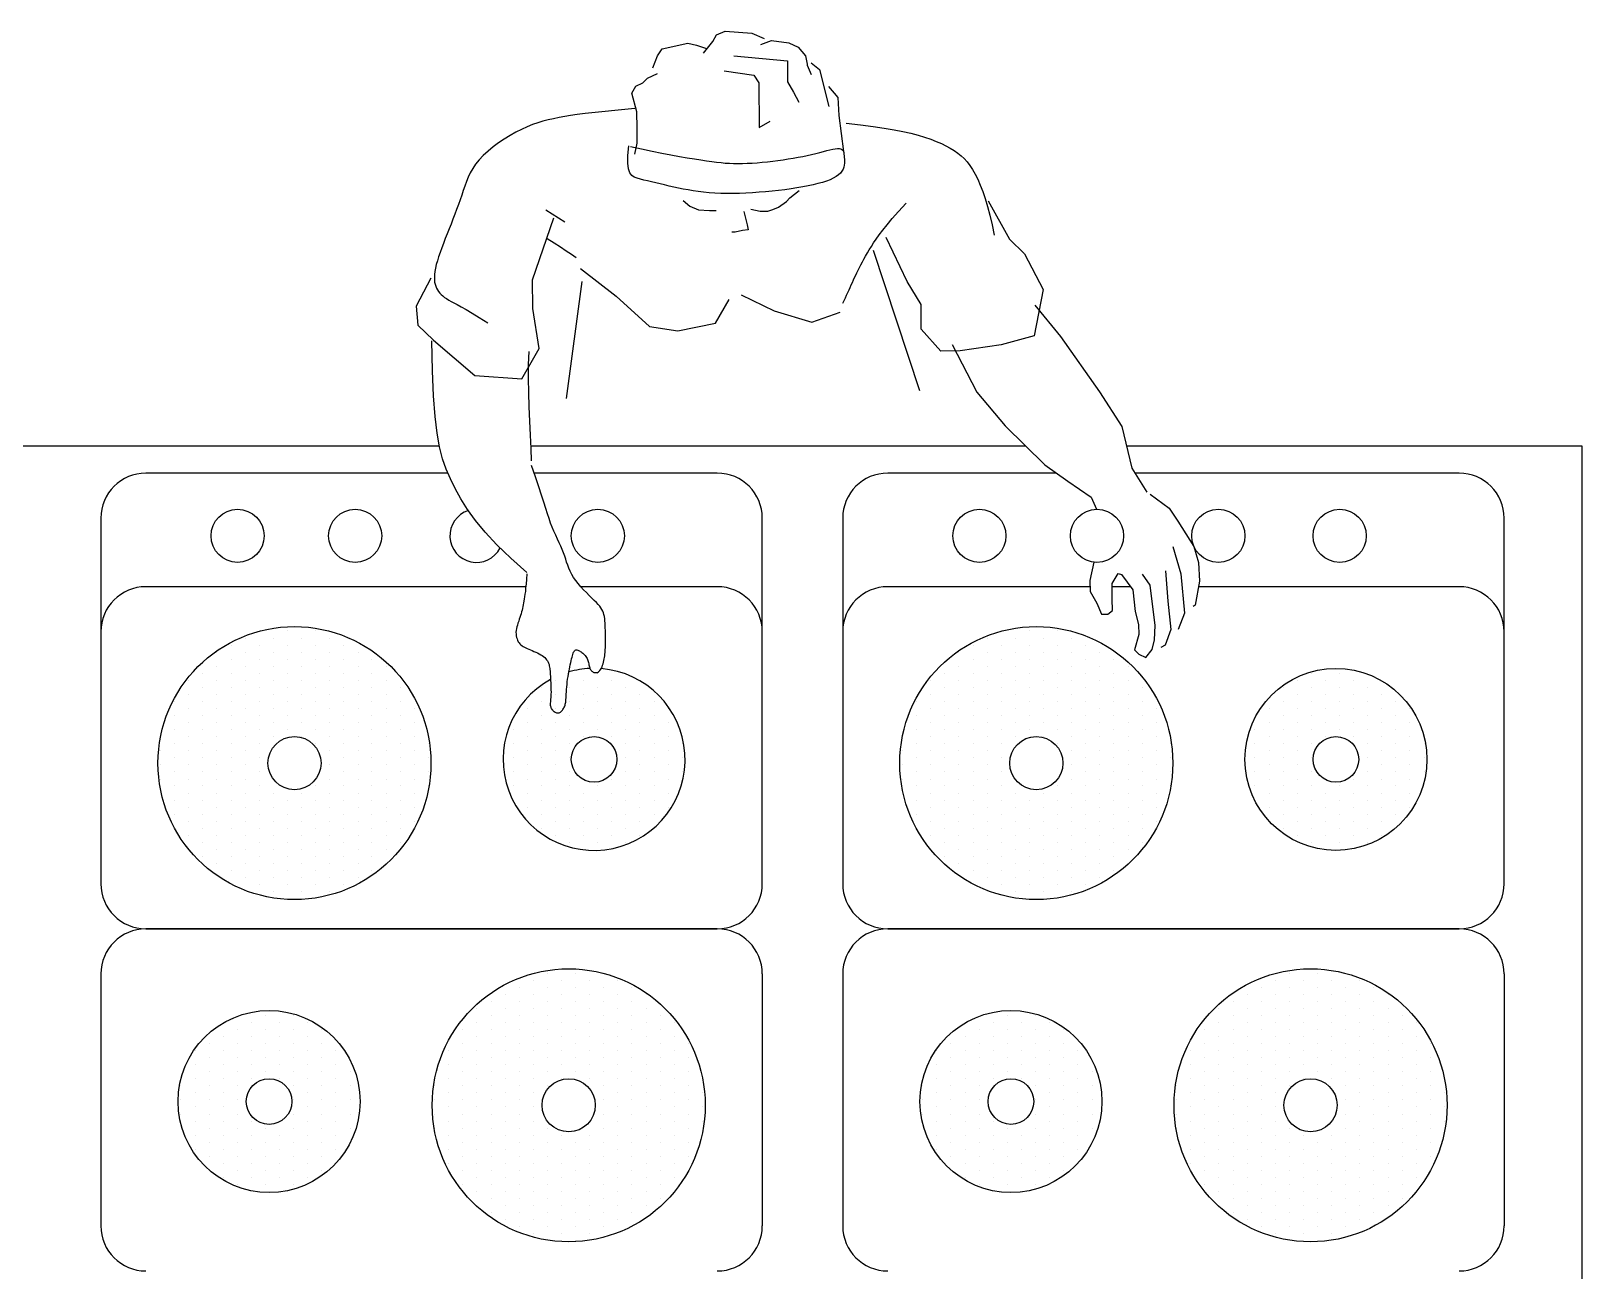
# Model space of a CAD drawing. Header units: millimetres. Extents: x 114 to 1075, y 58 to 426.
# Drawn here: x 549.802 to 551.244, y 174.428 to 175.581 of the extents above; entities that cross this region are included whole.
import ezdxf

# ---------------------------------------------------------------- set-up
doc = ezdxf.new("R2010")
doc.units = ezdxf.units.MM
doc.layers.add('arredii', color=80, linetype='Continuous')

# ---------------------------------------------------------------- blocks, each defined once
blk = doc.blocks.new('*X67')
at = {"color": 0}
for p, q in [((105.8109, 122.8594), (105.8109, 122.8594)), ((105.8203, 122.8594), (105.8203, 122.8594)), ((105.8297, 122.8594), (105.8297, 122.8594)), ((105.8391, 122.8594), (105.8391, 122.8594)), ((105.7781, 122.85), (105.7781, 122.85)), ((105.7875, 122.85), (105.7875, 122.85)), ((105.7969, 122.85), (105.7969, 122.85)), ((105.8063, 122.85), (105.8063, 122.85)), ((105.8156, 122.85), (105.8156, 122.85)), ((105.825, 122.85), (105.825, 122.85)), ((105.8344, 122.85), (105.8344, 122.85)), ((105.8438, 122.85), (105.8438, 122.85)), ((105.8531, 122.85), (105.8531, 122.85)), ((105.8625, 122.85), (105.8625, 122.85)), ((105.7641, 122.8406), (105.7641, 122.8406)), ((105.7734, 122.8406), (105.7734, 122.8406)), ((105.7828, 122.8406), (105.7828, 122.8406)), ((105.7922, 122.8406), (105.7922, 122.8406)), ((105.8016, 122.8406), (105.8016, 122.8406)), ((105.8109, 122.8406), (105.8109, 122.8406)), ((105.8203, 122.8406), (105.8203, 122.8406)), ((105.8297, 122.8406), (105.8297, 122.8406)), ((105.8391, 122.8406), (105.8391, 122.8406)), ((105.8484, 122.8406), (105.8484, 122.8406)), ((105.8578, 122.8406), (105.8578, 122.8406)), ((105.8672, 122.8406), (105.8672, 122.8406)), ((105.8766, 122.8406), (105.8766, 122.8406)), ((105.7594, 122.8312), (105.7594, 122.8312)), ((105.7687, 122.8312), (105.7687, 122.8312)), ((105.7781, 122.8312), (105.7781, 122.8312)), ((105.7875, 122.8312), (105.7875, 122.8312)), ((105.7969, 122.8312), (105.7969, 122.8312)), ((105.8063, 122.8312), (105.8063, 122.8312)), ((105.8156, 122.8312), (105.8156, 122.8312)), ((105.825, 122.8312), (105.825, 122.8312)), ((105.8344, 122.8312), (105.8344, 122.8312)), ((105.8438, 122.8312), (105.8438, 122.8312)), ((105.8531, 122.8312), (105.8531, 122.8312)), ((105.8625, 122.8312), (105.8625, 122.8312)), ((105.8719, 122.8312), (105.8719, 122.8312)), ((105.8812, 122.8312), (105.8812, 122.8312)), ((105.7547, 122.8219), (105.7547, 122.8219)), ((105.7641, 122.8219), (105.7641, 122.8219)), ((105.7734, 122.8219), (105.7734, 122.8219)), ((105.7828, 122.8219), (105.7828, 122.8219)), ((105.7922, 122.8219), (105.7922, 122.8219)), ((105.8016, 122.8219), (105.8016, 122.8219)), ((105.8109, 122.8219), (105.8109, 122.8219)), ((105.8203, 122.8219), (105.8203, 122.8219)), ((105.8297, 122.8219), (105.8297, 122.8219)), ((105.8391, 122.8219), (105.8391, 122.8219)), ((105.8484, 122.8219), (105.8484, 122.8219)), ((105.8578, 122.8219), (105.8578, 122.8219)), ((105.8672, 122.8219), (105.8672, 122.8219)), ((105.8766, 122.8219), (105.8766, 122.8219)), ((105.8859, 122.8219), (105.8859, 122.8219)), ((105.8953, 122.8219), (105.8953, 122.8219)), ((105.75, 122.8125), (105.75, 122.8125)), ((105.7594, 122.8125), (105.7594, 122.8125)), ((105.7687, 122.8125), (105.7687, 122.8125)), ((105.7781, 122.8125), (105.7781, 122.8125)), ((105.7875, 122.8125), (105.7875, 122.8125)), ((105.7969, 122.8125), (105.7969, 122.8125)), ((105.8063, 122.8125), (105.8063, 122.8125)), ((105.8156, 122.8125), (105.8156, 122.8125)), ((105.825, 122.8125), (105.825, 122.8125)), ((105.8344, 122.8125), (105.8344, 122.8125)), ((105.8438, 122.8125), (105.8438, 122.8125)), ((105.8531, 122.8125), (105.8531, 122.8125)), ((105.8625, 122.8125), (105.8625, 122.8125)), ((105.8719, 122.8125), (105.8719, 122.8125)), ((105.8812, 122.8125), (105.8812, 122.8125)), ((105.8906, 122.8125), (105.8906, 122.8125)), ((105.9, 122.8125), (105.9, 122.8125)), ((105.7453, 122.8031), (105.7453, 122.8031)), ((105.7547, 122.8031), (105.7547, 122.8031)), ((105.7641, 122.8031), (105.7641, 122.8031)), ((105.7734, 122.8031), (105.7734, 122.8031)), ((105.7828, 122.8031), (105.7828, 122.8031)), ((105.7922, 122.8031), (105.7922, 122.8031)), ((105.8016, 122.8031), (105.8016, 122.8031)), ((105.8109, 122.8031), (105.8109, 122.8031)), ((105.8203, 122.8031), (105.8203, 122.8031)), ((105.8297, 122.8031), (105.8297, 122.8031)), ((105.8391, 122.8031), (105.8391, 122.8031)), ((105.8484, 122.8031), (105.8484, 122.8031)), ((105.8578, 122.8031), (105.8578, 122.8031)), ((105.8672, 122.8031), (105.8672, 122.8031)), ((105.8766, 122.8031), (105.8766, 122.8031)), ((105.8859, 122.8031), (105.8859, 122.8031)), ((105.8953, 122.8031), (105.8953, 122.8031)), ((105.9047, 122.8031), (105.9047, 122.8031)), ((105.7406, 122.7938), (105.7406, 122.7938)), ((105.75, 122.7938), (105.75, 122.7938)), ((105.7594, 122.7938), (105.7594, 122.7938)), ((105.7687, 122.7938), (105.7687, 122.7938)), ((105.7781, 122.7938), (105.7781, 122.7938)), ((105.7875, 122.7938), (105.7875, 122.7938)), ((105.7969, 122.7938), (105.7969, 122.7938)), ((105.8063, 122.7938), (105.8063, 122.7938)), ((105.8156, 122.7938), (105.8156, 122.7938)), ((105.825, 122.7938), (105.825, 122.7938)), ((105.8344, 122.7938), (105.8344, 122.7938)), ((105.8438, 122.7938), (105.8438, 122.7938)), ((105.8531, 122.7938), (105.8531, 122.7938)), ((105.8625, 122.7938), (105.8625, 122.7938)), ((105.8719, 122.7938), (105.8719, 122.7938)), ((105.8812, 122.7938), (105.8812, 122.7938)), ((105.8906, 122.7938), (105.8906, 122.7938)), ((105.9, 122.7938), (105.9, 122.7938)), ((105.7313, 122.775), (105.7313, 122.775)), ((105.7359, 122.7844), (105.7359, 122.7844)), ((105.7406, 122.775), (105.7406, 122.775)), ((105.7453, 122.7844), (105.7453, 122.7844)), ((105.75, 122.775), (105.75, 122.775)), ((105.7547, 122.7844), (105.7547, 122.7844)), ((105.7594, 122.775), (105.7594, 122.775)), ((105.7641, 122.7844), (105.7641, 122.7844)), ((105.7687, 122.775), (105.7687, 122.775)), ((105.7734, 122.7844), (105.7734, 122.7844)), ((105.7781, 122.775), (105.7781, 122.775)), ((105.7828, 122.7844), (105.7828, 122.7844)), ((105.7875, 122.775), (105.7875, 122.775)), ((105.7922, 122.7844), (105.7922, 122.7844)), ((105.7969, 122.775), (105.7969, 122.775)), ((105.8016, 122.7844), (105.8016, 122.7844)), ((105.8391, 122.7844), (105.8391, 122.7844)), ((105.8438, 122.775), (105.8438, 122.775)), ((105.8484, 122.7844), (105.8484, 122.7844)), ((105.8531, 122.775), (105.8531, 122.775)), ((105.8578, 122.7844), (105.8578, 122.7844)), ((105.8625, 122.775), (105.8625, 122.775)), ((105.8672, 122.7844), (105.8672, 122.7844)), ((105.8719, 122.775), (105.8719, 122.775)), ((105.8766, 122.7844), (105.8766, 122.7844)), ((105.8812, 122.775), (105.8812, 122.775)), ((105.8859, 122.7844), (105.8859, 122.7844)), ((105.8906, 122.775), (105.8906, 122.775)), ((105.8953, 122.7844), (105.8953, 122.7844)), ((105.9, 122.775), (105.9, 122.775)), ((105.9047, 122.7844), (105.9047, 122.7844)), ((105.9094, 122.775), (105.9094, 122.775)), ((105.7359, 122.7656), (105.7359, 122.7656)), ((105.7453, 122.7656), (105.7453, 122.7656)), ((105.7547, 122.7656), (105.7547, 122.7656)), ((105.7641, 122.7656), (105.7641, 122.7656)), ((105.7734, 122.7656), (105.7734, 122.7656)), ((105.7828, 122.7656), (105.7828, 122.7656)), ((105.7922, 122.7656), (105.7922, 122.7656)), ((105.8016, 122.7656), (105.8016, 122.7656)), ((105.8391, 122.7656), (105.8391, 122.7656)), ((105.8484, 122.7656), (105.8484, 122.7656)), ((105.8578, 122.7656), (105.8578, 122.7656)), ((105.8672, 122.7656), (105.8672, 122.7656)), ((105.8766, 122.7656), (105.8766, 122.7656)), ((105.8859, 122.7656), (105.8859, 122.7656)), ((105.8953, 122.7656), (105.8953, 122.7656)), ((105.9047, 122.7656), (105.9047, 122.7656)), ((105.7406, 122.7562), (105.7406, 122.7562)), ((105.75, 122.7562), (105.75, 122.7562)), ((105.7594, 122.7562), (105.7594, 122.7562)), ((105.7687, 122.7562), (105.7687, 122.7562)), ((105.7781, 122.7562), (105.7781, 122.7562)), ((105.7875, 122.7562), (105.7875, 122.7562)), ((105.7969, 122.7562), (105.7969, 122.7562)), ((105.8063, 122.7562), (105.8063, 122.7562)), ((105.8344, 122.7562), (105.8344, 122.7562)), ((105.8438, 122.7562), (105.8438, 122.7562)), ((105.8531, 122.7562), (105.8531, 122.7562)), ((105.8625, 122.7562), (105.8625, 122.7562)), ((105.8719, 122.7562), (105.8719, 122.7562)), ((105.8812, 122.7562), (105.8812, 122.7562)), ((105.8906, 122.7562), (105.8906, 122.7562)), ((105.9, 122.7562), (105.9, 122.7562)), ((105.9094, 122.7562), (105.9094, 122.7562)), ((105.7359, 122.7469), (105.7359, 122.7469)), ((105.7453, 122.7469), (105.7453, 122.7469)), ((105.7547, 122.7469), (105.7547, 122.7469)), ((105.7641, 122.7469), (105.7641, 122.7469)), ((105.7734, 122.7469), (105.7734, 122.7469)), ((105.7828, 122.7469), (105.7828, 122.7469)), ((105.7922, 122.7469), (105.7922, 122.7469)), ((105.8016, 122.7469), (105.8016, 122.7469)), ((105.8109, 122.7469), (105.8109, 122.7469)), ((105.8203, 122.7469), (105.8203, 122.7469)), ((105.8297, 122.7469), (105.8297, 122.7469)), ((105.8391, 122.7469), (105.8391, 122.7469)), ((105.8484, 122.7469), (105.8484, 122.7469)), ((105.8578, 122.7469), (105.8578, 122.7469)), ((105.8672, 122.7469), (105.8672, 122.7469)), ((105.8766, 122.7469), (105.8766, 122.7469)), ((105.8859, 122.7469), (105.8859, 122.7469)), ((105.8953, 122.7469), (105.8953, 122.7469)), ((105.9047, 122.7469), (105.9047, 122.7469)), ((105.7406, 122.7375), (105.7406, 122.7375)), ((105.75, 122.7375), (105.75, 122.7375)), ((105.7594, 122.7375), (105.7594, 122.7375)), ((105.7687, 122.7375), (105.7687, 122.7375)), ((105.7781, 122.7375), (105.7781, 122.7375)), ((105.7875, 122.7375), (105.7875, 122.7375)), ((105.7969, 122.7375), (105.7969, 122.7375)), ((105.8063, 122.7375), (105.8063, 122.7375)), ((105.8156, 122.7375), (105.8156, 122.7375)), ((105.825, 122.7375), (105.825, 122.7375)), ((105.8344, 122.7375), (105.8344, 122.7375)), ((105.8438, 122.7375), (105.8438, 122.7375)), ((105.8531, 122.7375), (105.8531, 122.7375)), ((105.8625, 122.7375), (105.8625, 122.7375)), ((105.8719, 122.7375), (105.8719, 122.7375)), ((105.8812, 122.7375), (105.8812, 122.7375)), ((105.8906, 122.7375), (105.8906, 122.7375)), ((105.9, 122.7375), (105.9, 122.7375)), ((105.7453, 122.7281), (105.7453, 122.7281)), ((105.7547, 122.7281), (105.7547, 122.7281)), ((105.7641, 122.7281), (105.7641, 122.7281)), ((105.7734, 122.7281), (105.7734, 122.7281)), ((105.7828, 122.7281), (105.7828, 122.7281)), ((105.7922, 122.7281), (105.7922, 122.7281)), ((105.8016, 122.7281), (105.8016, 122.7281)), ((105.8109, 122.7281), (105.8109, 122.7281)), ((105.8203, 122.7281), (105.8203, 122.7281)), ((105.8297, 122.7281), (105.8297, 122.7281)), ((105.8391, 122.7281), (105.8391, 122.7281)), ((105.8484, 122.7281), (105.8484, 122.7281)), ((105.8578, 122.7281), (105.8578, 122.7281)), ((105.8672, 122.7281), (105.8672, 122.7281)), ((105.8766, 122.7281), (105.8766, 122.7281)), ((105.8859, 122.7281), (105.8859, 122.7281)), ((105.8953, 122.7281), (105.8953, 122.7281)), ((105.75, 122.7188), (105.75, 122.7188)), ((105.7594, 122.7188), (105.7594, 122.7188)), ((105.7687, 122.7188), (105.7687, 122.7188)), ((105.7781, 122.7188), (105.7781, 122.7188)), ((105.7875, 122.7188), (105.7875, 122.7188)), ((105.7969, 122.7188), (105.7969, 122.7188)), ((105.8063, 122.7188), (105.8063, 122.7188)), ((105.8156, 122.7188), (105.8156, 122.7188)), ((105.825, 122.7188), (105.825, 122.7188)), ((105.8344, 122.7188), (105.8344, 122.7188)), ((105.8438, 122.7188), (105.8438, 122.7188)), ((105.8531, 122.7188), (105.8531, 122.7188)), ((105.8625, 122.7188), (105.8625, 122.7188)), ((105.8719, 122.7188), (105.8719, 122.7188)), ((105.8812, 122.7188), (105.8812, 122.7188)), ((105.8906, 122.7188), (105.8906, 122.7188)), ((105.7547, 122.7094), (105.7547, 122.7094)), ((105.7641, 122.7094), (105.7641, 122.7094)), ((105.7734, 122.7094), (105.7734, 122.7094)), ((105.7828, 122.7094), (105.7828, 122.7094)), ((105.7922, 122.7094), (105.7922, 122.7094)), ((105.8016, 122.7094), (105.8016, 122.7094)), ((105.8109, 122.7094), (105.8109, 122.7094)), ((105.8203, 122.7094), (105.8203, 122.7094)), ((105.8297, 122.7094), (105.8297, 122.7094)), ((105.8391, 122.7094), (105.8391, 122.7094)), ((105.8484, 122.7094), (105.8484, 122.7094)), ((105.8578, 122.7094), (105.8578, 122.7094)), ((105.8672, 122.7094), (105.8672, 122.7094)), ((105.8766, 122.7094), (105.8766, 122.7094)), ((105.8859, 122.7094), (105.8859, 122.7094)), ((105.7687, 122.7), (105.7687, 122.7)), ((105.7781, 122.7), (105.7781, 122.7)), ((105.7875, 122.7), (105.7875, 122.7)), ((105.7969, 122.7), (105.7969, 122.7)), ((105.8063, 122.7), (105.8063, 122.7)), ((105.8156, 122.7), (105.8156, 122.7)), ((105.825, 122.7), (105.825, 122.7)), ((105.8344, 122.7), (105.8344, 122.7)), ((105.8438, 122.7), (105.8438, 122.7)), ((105.8531, 122.7), (105.8531, 122.7)), ((105.8625, 122.7), (105.8625, 122.7)), ((105.8719, 122.7), (105.8719, 122.7)), ((105.7828, 122.6906), (105.7828, 122.6906)), ((105.7922, 122.6906), (105.7922, 122.6906)), ((105.8016, 122.6906), (105.8016, 122.6906)), ((105.8109, 122.6906), (105.8109, 122.6906)), ((105.8203, 122.6906), (105.8203, 122.6906)), ((105.8297, 122.6906), (105.8297, 122.6906)), ((105.8391, 122.6906), (105.8391, 122.6906)), ((105.8484, 122.6906), (105.8484, 122.6906)), ((105.8578, 122.6906), (105.8578, 122.6906)), ((105.8063, 122.6813), (105.8063, 122.6813)), ((105.8156, 122.6813), (105.8156, 122.6813)), ((105.825, 122.6813), (105.825, 122.6813)), ((105.8344, 122.6813), (105.8344, 122.6813))]:
    blk.add_line(p, q, dxfattribs=at)
blk = doc.blocks.new('*X68')
at = {"color": 0}
for p, q in [((105.7969, 122.625), (105.7969, 122.625)), ((105.8063, 122.625), (105.8063, 122.625)), ((105.8156, 122.625), (105.8156, 122.625)), ((105.825, 122.625), (105.825, 122.625)), ((105.8344, 122.625), (105.8344, 122.625)), ((105.8438, 122.625), (105.8438, 122.625)), ((105.7922, 122.6156), (105.7922, 122.6156)), ((105.8016, 122.6156), (105.8016, 122.6156)), ((105.8109, 122.6156), (105.8109, 122.6156)), ((105.8203, 122.6156), (105.8203, 122.6156)), ((105.8297, 122.6156), (105.8297, 122.6156)), ((105.8391, 122.6156), (105.8391, 122.6156)), ((105.8484, 122.6156), (105.8484, 122.6156)), ((105.8578, 122.6156), (105.8578, 122.6156)), ((105.7781, 122.6063), (105.7781, 122.6063)), ((105.7875, 122.6063), (105.7875, 122.6063)), ((105.7969, 122.6063), (105.7969, 122.6063)), ((105.8063, 122.6063), (105.8063, 122.6063)), ((105.8156, 122.6063), (105.8156, 122.6063)), ((105.825, 122.6063), (105.825, 122.6063)), ((105.8344, 122.6063), (105.8344, 122.6063)), ((105.8438, 122.6063), (105.8438, 122.6063)), ((105.8531, 122.6063), (105.8531, 122.6063)), ((105.8625, 122.6063), (105.8625, 122.6063)), ((105.8719, 122.6063), (105.8719, 122.6063)), ((105.7734, 122.5969), (105.7734, 122.5969)), ((105.7828, 122.5969), (105.7828, 122.5969)), ((105.7922, 122.5969), (105.7922, 122.5969)), ((105.8016, 122.5969), (105.8016, 122.5969)), ((105.8109, 122.5969), (105.8109, 122.5969)), ((105.8203, 122.5969), (105.8203, 122.5969)), ((105.8297, 122.5969), (105.8297, 122.5969)), ((105.8391, 122.5969), (105.8391, 122.5969)), ((105.8484, 122.5969), (105.8484, 122.5969)), ((105.8578, 122.5969), (105.8578, 122.5969)), ((105.8672, 122.5969), (105.8672, 122.5969)), ((105.8766, 122.5969), (105.8766, 122.5969)), ((105.7641, 122.5781), (105.7641, 122.5781)), ((105.7687, 122.5875), (105.7687, 122.5875)), ((105.7734, 122.5781), (105.7734, 122.5781)), ((105.7781, 122.5875), (105.7781, 122.5875)), ((105.7828, 122.5781), (105.7828, 122.5781)), ((105.7875, 122.5875), (105.7875, 122.5875)), ((105.7922, 122.5781), (105.7922, 122.5781)), ((105.7969, 122.5875), (105.7969, 122.5875)), ((105.8016, 122.5781), (105.8016, 122.5781)), ((105.8063, 122.5875), (105.8063, 122.5875)), ((105.8156, 122.5875), (105.8156, 122.5875)), ((105.825, 122.5875), (105.825, 122.5875)), ((105.8344, 122.5875), (105.8344, 122.5875)), ((105.8391, 122.5781), (105.8391, 122.5781)), ((105.8438, 122.5875), (105.8438, 122.5875)), ((105.8484, 122.5781), (105.8484, 122.5781)), ((105.8531, 122.5875), (105.8531, 122.5875)), ((105.8578, 122.5781), (105.8578, 122.5781)), ((105.8625, 122.5875), (105.8625, 122.5875)), ((105.8672, 122.5781), (105.8672, 122.5781)), ((105.8719, 122.5875), (105.8719, 122.5875)), ((105.8766, 122.5781), (105.8766, 122.5781)), ((105.8812, 122.5875), (105.8812, 122.5875)), ((105.7687, 122.5687), (105.7687, 122.5687)), ((105.7781, 122.5687), (105.7781, 122.5687)), ((105.7875, 122.5687), (105.7875, 122.5687)), ((105.7969, 122.5687), (105.7969, 122.5687)), ((105.8063, 122.5687), (105.8063, 122.5687)), ((105.8438, 122.5687), (105.8438, 122.5687)), ((105.8531, 122.5687), (105.8531, 122.5687)), ((105.8625, 122.5687), (105.8625, 122.5687)), ((105.8719, 122.5687), (105.8719, 122.5687)), ((105.8812, 122.5687), (105.8812, 122.5687)), ((105.7734, 122.5594), (105.7734, 122.5594)), ((105.7828, 122.5594), (105.7828, 122.5594)), ((105.7922, 122.5594), (105.7922, 122.5594)), ((105.8016, 122.5594), (105.8016, 122.5594)), ((105.8109, 122.5594), (105.8109, 122.5594)), ((105.8391, 122.5594), (105.8391, 122.5594)), ((105.8484, 122.5594), (105.8484, 122.5594)), ((105.8578, 122.5594), (105.8578, 122.5594)), ((105.8672, 122.5594), (105.8672, 122.5594)), ((105.8766, 122.5594), (105.8766, 122.5594)), ((105.7687, 122.55), (105.7687, 122.55)), ((105.7781, 122.55), (105.7781, 122.55)), ((105.7875, 122.55), (105.7875, 122.55)), ((105.7969, 122.55), (105.7969, 122.55)), ((105.8063, 122.55), (105.8063, 122.55)), ((105.8156, 122.55), (105.8156, 122.55)), ((105.825, 122.55), (105.825, 122.55)), ((105.8344, 122.55), (105.8344, 122.55)), ((105.8438, 122.55), (105.8438, 122.55)), ((105.8531, 122.55), (105.8531, 122.55)), ((105.8625, 122.55), (105.8625, 122.55)), ((105.8719, 122.55), (105.8719, 122.55)), ((105.7734, 122.5406), (105.7734, 122.5406)), ((105.7828, 122.5406), (105.7828, 122.5406)), ((105.7922, 122.5406), (105.7922, 122.5406)), ((105.8016, 122.5406), (105.8016, 122.5406)), ((105.8109, 122.5406), (105.8109, 122.5406)), ((105.8203, 122.5406), (105.8203, 122.5406)), ((105.8297, 122.5406), (105.8297, 122.5406)), ((105.8391, 122.5406), (105.8391, 122.5406)), ((105.8484, 122.5406), (105.8484, 122.5406)), ((105.8578, 122.5406), (105.8578, 122.5406)), ((105.8672, 122.5406), (105.8672, 122.5406)), ((105.7875, 122.5312), (105.7875, 122.5312)), ((105.7969, 122.5312), (105.7969, 122.5312)), ((105.8063, 122.5312), (105.8063, 122.5312)), ((105.8156, 122.5312), (105.8156, 122.5312)), ((105.825, 122.5312), (105.825, 122.5312)), ((105.8344, 122.5312), (105.8344, 122.5312)), ((105.8438, 122.5312), (105.8438, 122.5312)), ((105.8531, 122.5312), (105.8531, 122.5312)), ((105.8625, 122.5312), (105.8625, 122.5312)), ((105.7922, 122.5219), (105.7922, 122.5219)), ((105.8016, 122.5219), (105.8016, 122.5219)), ((105.8109, 122.5219), (105.8109, 122.5219)), ((105.8203, 122.5219), (105.8203, 122.5219)), ((105.8297, 122.5219), (105.8297, 122.5219)), ((105.8391, 122.5219), (105.8391, 122.5219)), ((105.8484, 122.5219), (105.8484, 122.5219)), ((105.8578, 122.5219), (105.8578, 122.5219)), ((105.8156, 122.5125), (105.8156, 122.5125)), ((105.825, 122.5125), (105.825, 122.5125)), ((105.8344, 122.5125), (105.8344, 122.5125))]:
    blk.add_line(p, q, dxfattribs=at)

msp = doc.modelspace()

# ---------------------------------------------------------------- linework, layer by layer
at = {"layer": 'arredii'}
for p, q in [((550.4357, 175.5714), (550.439, 175.5774)), ((550.439, 175.5774), (550.4471, 175.581)), ((550.4471, 175.581), (550.4718, 175.5791)), ((550.4718, 175.5791), (550.4834, 175.5742)), ((550.384, 175.5578), (550.3884, 175.5644)), ((550.3884, 175.5644), (550.4122, 175.5698)), ((550.4122, 175.5698), (550.4205, 175.5677)), ((550.4205, 175.5677), (550.4298, 175.5649)), ((550.4269, 175.5605), (550.4357, 175.5714)), ((550.4801, 175.5685), (550.4901, 175.5721)), ((550.4901, 175.5721), (550.5062, 175.5701)), ((550.5062, 175.5701), (550.5148, 175.5659)), ((550.5148, 175.5659), (550.5216, 175.5579)), ((550.3797, 175.5467), (550.384, 175.5578)), ((550.4552, 175.5579), (550.5049, 175.5534)), ((550.5049, 175.5534), (550.5051, 175.5337)), ((550.5216, 175.5579), (550.5232, 175.5501)), ((550.5232, 175.5501), (550.5232, 175.5493)), ((550.5232, 175.5493), (550.527, 175.5407)), ((550.5269, 175.5515), (550.5348, 175.5451)), ((550.3706, 175.5328), (550.375, 175.5372)), ((550.375, 175.5372), (550.3842, 175.5416)), ((550.4461, 175.544), (550.4737, 175.54)), ((550.4737, 175.54), (550.4783, 175.5328)), ((550.5051, 175.5337), (550.5105, 175.5243)), ((550.5348, 175.5451), (550.5434, 175.5109)), ((550.3602, 175.5233), (550.3639, 175.5298)), ((550.3649, 175.5058), (550.3602, 175.5233)), ((550.3639, 175.5298), (550.3706, 175.5328)), ((550.4783, 175.5328), (550.4788, 175.4912)), ((550.5105, 175.5243), (550.5154, 175.5149)), ((550.5432, 175.5293), (550.5519, 175.5191)), ((550.363, 175.509), (550.3168, 175.5042)), ((550.3651, 175.4906), (550.3649, 175.5058)), ((550.5519, 175.5191), (550.5528, 175.5024)), ((550.2629, 175.492), (550.2578, 175.4896)), ((550.268, 175.494), (550.2629, 175.492)), ((550.2729, 175.4957), (550.268, 175.494)), ((550.2777, 175.4971), (550.2729, 175.4957)), ((550.2826, 175.4984), (550.2777, 175.4971)), ((550.2876, 175.4995), (550.2826, 175.4984)), ((550.2926, 175.5005), (550.2876, 175.4995)), ((550.2979, 175.5015), (550.2926, 175.5005)), ((550.3034, 175.5024), (550.2979, 175.5015)), ((550.3096, 175.5033), (550.3034, 175.5024)), ((550.3168, 175.5042), (550.3096, 175.5033)), ((550.3653, 175.4766), (550.3651, 175.4906)), ((550.4788, 175.4912), (550.4888, 175.4973)), ((550.5528, 175.5024), (550.557, 175.469)), ((550.5596, 175.4952), (550.5729, 175.4937)), ((550.5729, 175.4937), (550.5846, 175.4923)), ((550.5846, 175.4923), (550.5949, 175.4908)), ((550.5949, 175.4908), (550.604, 175.4892)), ((550.2364, 175.477), (550.2313, 175.4732)), ((550.2417, 175.4805), (550.2364, 175.477)), ((550.2471, 175.4839), (550.2417, 175.4805)), ((550.2525, 175.4869), (550.2471, 175.4839)), ((550.2578, 175.4896), (550.2525, 175.4869)), ((550.3632, 175.4666), (550.3653, 175.4766)), ((550.604, 175.4892), (550.6122, 175.4876)), ((550.6122, 175.4876), (550.6196, 175.4859)), ((550.6196, 175.4859), (550.6264, 175.4842)), ((550.6264, 175.4842), (550.6325, 175.4823)), ((550.6325, 175.4823), (550.6382, 175.4804)), ((550.6382, 175.4804), (550.6433, 175.4784)), ((550.6433, 175.4784), (550.648, 175.4764)), ((550.648, 175.4764), (550.6522, 175.4743)), ((550.2222, 175.4653), (550.2184, 175.4613)), ((550.2266, 175.4693), (550.2222, 175.4653)), ((550.2313, 175.4732), (550.2266, 175.4693)), ((550.3566, 175.4652), (550.3575, 175.4744)), ((550.3566, 175.4582), (550.3566, 175.4652)), ((550.359, 175.4738), (550.3693, 175.4714)), ((550.3693, 175.4714), (550.3791, 175.4693)), ((550.3791, 175.4693), (550.3882, 175.4674)), ((550.3882, 175.4674), (550.3967, 175.4658)), ((550.3967, 175.4658), (550.4045, 175.4644)), ((550.4045, 175.4644), (550.4118, 175.4632)), ((550.4118, 175.4632), (550.4184, 175.4622)), ((550.4184, 175.4622), (550.4244, 175.4612)), ((550.5009, 175.4614), (550.5056, 175.4621)), ((550.5056, 175.4621), (550.5102, 175.4629)), ((550.5102, 175.4629), (550.5148, 175.4637)), ((550.5148, 175.4637), (550.5191, 175.4645)), ((550.5191, 175.4645), (550.5234, 175.4654)), ((550.5234, 175.4654), (550.5274, 175.4663)), ((550.5274, 175.4663), (550.5313, 175.4672)), ((550.5313, 175.4672), (550.5349, 175.4681)), ((550.5349, 175.4681), (550.5384, 175.4689)), ((550.5384, 175.4689), (550.5415, 175.4698)), ((550.5415, 175.4698), (550.5445, 175.4705)), ((550.5445, 175.4705), (550.5471, 175.4711)), ((550.5471, 175.4711), (550.5494, 175.4715)), ((550.5494, 175.4715), (550.5515, 175.4717)), ((550.5515, 175.4717), (550.5532, 175.4717)), ((550.5532, 175.4717), (550.5545, 175.4714)), ((550.5545, 175.4714), (550.5555, 175.4709)), ((550.5555, 175.4709), (550.5563, 175.4701)), ((550.5563, 175.4701), (550.5569, 175.4691)), ((550.5569, 175.4691), (550.5573, 175.468)), ((550.5573, 175.468), (550.5575, 175.4666)), ((550.5575, 175.4666), (550.5577, 175.4651)), ((550.5577, 175.4651), (550.5578, 175.4635)), ((550.5578, 175.4635), (550.5579, 175.4618)), ((550.5579, 175.4618), (550.5579, 175.46)), ((550.6522, 175.4743), (550.6562, 175.4721)), ((550.6562, 175.4721), (550.6598, 175.4699)), ((550.6598, 175.4699), (550.6632, 175.4676)), ((550.6632, 175.4676), (550.6663, 175.4651)), ((550.6663, 175.4651), (550.6692, 175.4624)), ((550.6692, 175.4624), (550.672, 175.4593)), ((550.2101, 175.4492), (550.2082, 175.4452)), ((550.2124, 175.4533), (550.2101, 175.4492)), ((550.2151, 175.4573), (550.2124, 175.4533)), ((550.2184, 175.4613), (550.2151, 175.4573)), ((550.3572, 175.453), (550.3566, 175.4582)), ((550.3585, 175.4493), (550.3572, 175.453)), ((550.3603, 175.4468), (550.3585, 175.4493)), ((550.4244, 175.4612), (550.4298, 175.4604)), ((550.4298, 175.4604), (550.4347, 175.4598)), ((550.4347, 175.4598), (550.4391, 175.4592)), ((550.4391, 175.4592), (550.4433, 175.4587)), ((550.4433, 175.4587), (550.4472, 175.4583)), ((550.4472, 175.4583), (550.4511, 175.458)), ((550.4511, 175.458), (550.4549, 175.4579)), ((550.4549, 175.4579), (550.459, 175.4578)), ((550.459, 175.4578), (550.4632, 175.4579)), ((550.4632, 175.4579), (550.4676, 175.458)), ((550.4676, 175.458), (550.4721, 175.4583)), ((550.4721, 175.4583), (550.4768, 175.4586)), ((550.4768, 175.4586), (550.4816, 175.459)), ((550.4816, 175.459), (550.4864, 175.4595)), ((550.4864, 175.4595), (550.4913, 175.4601)), ((550.4913, 175.4601), (550.4961, 175.4607)), ((550.4961, 175.4607), (550.5009, 175.4614)), ((550.5524, 175.4473), (550.5502, 175.4457)), ((550.5542, 175.4489), (550.5524, 175.4473)), ((550.5556, 175.4507), (550.5542, 175.4489)), ((550.5566, 175.4525), (550.5556, 175.4507)), ((550.5573, 175.4544), (550.5566, 175.4525)), ((550.5577, 175.4563), (550.5573, 175.4544)), ((550.5579, 175.4582), (550.5577, 175.4563)), ((550.5579, 175.46), (550.5579, 175.4582)), ((550.672, 175.4593), (550.6746, 175.456)), ((550.6746, 175.456), (550.6771, 175.4522)), ((550.6771, 175.4522), (550.6795, 175.448)), ((550.6795, 175.448), (550.6819, 175.4432)), ((550.2036, 175.4327), (550.2022, 175.4284)), ((550.205, 175.4369), (550.2036, 175.4327)), ((550.2065, 175.4411), (550.205, 175.4369)), ((550.2082, 175.4452), (550.2065, 175.4411)), ((550.3626, 175.4451), (550.3603, 175.4468)), ((550.3653, 175.4441), (550.3626, 175.4451)), ((550.3683, 175.4433), (550.3653, 175.4441)), ((550.3715, 175.4425), (550.3683, 175.4433)), ((550.375, 175.4416), (550.3715, 175.4425)), ((550.3787, 175.4407), (550.375, 175.4416)), ((550.3825, 175.4398), (550.3787, 175.4407)), ((550.3865, 175.4388), (550.3825, 175.4398)), ((550.3907, 175.4379), (550.3865, 175.4388)), ((550.3949, 175.4369), (550.3907, 175.4379)), ((550.3992, 175.4359), (550.3949, 175.4369)), ((550.4036, 175.435), (550.3992, 175.4359)), ((550.408, 175.4341), (550.4036, 175.435)), ((550.4126, 175.4333), (550.408, 175.4341)), ((550.4172, 175.4325), (550.4126, 175.4333)), ((550.4967, 175.4328), (550.4907, 175.4321)), ((550.5026, 175.4335), (550.4967, 175.4328)), ((550.5083, 175.4343), (550.5026, 175.4335)), ((550.5072, 175.426), (550.5157, 175.4328)), ((550.5138, 175.4351), (550.5083, 175.4343)), ((550.5191, 175.436), (550.5138, 175.4351)), ((550.5241, 175.437), (550.5191, 175.436)), ((550.5289, 175.438), (550.5241, 175.437)), ((550.5333, 175.4391), (550.5289, 175.438)), ((550.5374, 175.4403), (550.5333, 175.4391)), ((550.5412, 175.4415), (550.5374, 175.4403)), ((550.5446, 175.4428), (550.5412, 175.4415)), ((550.5476, 175.4442), (550.5446, 175.4428)), ((550.5502, 175.4457), (550.5476, 175.4442)), ((550.6819, 175.4432), (550.6842, 175.4378)), ((550.6842, 175.4378), (550.6865, 175.4318)), ((550.1991, 175.4196), (550.1974, 175.4151)), ((550.2007, 175.4241), (550.1991, 175.4196)), ((550.2022, 175.4284), (550.2007, 175.4241)), ((550.4081, 175.4234), (550.4141, 175.4183)), ((550.4141, 175.4183), (550.4223, 175.4149)), ((550.422, 175.4318), (550.4172, 175.4325)), ((550.427, 175.4312), (550.422, 175.4318)), ((550.4321, 175.4307), (550.427, 175.4312)), ((550.4374, 175.4303), (550.4321, 175.4307)), ((550.4429, 175.4301), (550.4374, 175.4303)), ((550.4486, 175.43), (550.4429, 175.4301)), ((550.4544, 175.43), (550.4486, 175.43)), ((550.4604, 175.4301), (550.4544, 175.43)), ((550.4664, 175.4304), (550.4604, 175.4301)), ((550.4725, 175.4307), (550.4664, 175.4304)), ((550.4786, 175.4311), (550.4725, 175.4307)), ((550.4847, 175.4316), (550.4786, 175.4311)), ((550.4907, 175.4321), (550.4847, 175.4316)), ((550.4965, 175.4172), (550.5042, 175.4224)), ((550.5042, 175.4224), (550.5072, 175.426)), ((550.6083, 175.4133), (550.6152, 175.421)), ((550.6865, 175.4318), (550.6887, 175.4252)), ((550.6887, 175.4252), (550.6909, 175.4179)), ((550.6916, 175.423), (550.7114, 175.3876)), ((550.194, 175.4061), (550.1922, 175.4016)), ((550.1957, 175.4106), (550.194, 175.4061)), ((550.1974, 175.4151), (550.1957, 175.4106)), ((550.268, 175.3496), (550.2878, 175.4074)), ((550.2802, 175.4148), (550.2979, 175.4037)), ((550.4223, 175.4149), (550.4324, 175.4143)), ((550.4324, 175.4143), (550.4387, 175.4143)), ((550.4645, 175.4133), (550.4676, 175.4009)), ((550.4708, 175.4155), (550.4797, 175.4135)), ((550.4797, 175.4135), (550.4868, 175.4136)), ((550.4868, 175.4136), (550.4913, 175.415)), ((550.4913, 175.415), (550.4965, 175.4172)), ((550.5975, 175.4008), (550.6024, 175.4066)), ((550.6024, 175.4066), (550.6083, 175.4133)), ((550.6909, 175.4179), (550.693, 175.4098)), ((550.693, 175.4098), (550.6951, 175.4009)), ((550.1887, 175.3925), (550.1869, 175.388)), ((550.1904, 175.397), (550.1887, 175.3925)), ((550.1922, 175.4016), (550.1904, 175.397)), ((550.4565, 175.394), (550.4531, 175.394)), ((550.4632, 175.3957), (550.4565, 175.394)), ((550.4684, 175.3963), (550.4632, 175.3957)), ((550.4676, 175.4009), (550.4684, 175.3963)), ((550.5874, 175.3875), (550.5901, 175.3914)), ((550.5901, 175.3914), (550.5935, 175.3958)), ((550.5935, 175.3958), (550.5975, 175.4008)), ((550.6951, 175.4009), (550.6972, 175.3912)), ((550.1821, 175.3752), (550.1807, 175.3712)), ((550.1836, 175.3794), (550.1821, 175.3752)), ((550.1852, 175.3836), (550.1836, 175.3794)), ((550.1869, 175.388), (550.1852, 175.3836)), ((550.2817, 175.3881), (550.2881, 175.384)), ((550.2881, 175.384), (550.294, 175.3803)), ((550.294, 175.3803), (550.2994, 175.3768)), ((550.2994, 175.3768), (550.3043, 175.3736)), ((550.5793, 175.3747), (550.581, 175.3777)), ((550.581, 175.3777), (550.583, 175.3808)), ((550.583, 175.3808), (550.585, 175.384)), ((550.6279, 175.2466), (550.5849, 175.377)), ((550.585, 175.384), (550.5874, 175.3875)), ((550.6161, 175.3481), (550.5966, 175.3889)), ((550.7114, 175.3876), (550.7254, 175.3738)), ((550.1785, 175.3638), (550.1777, 175.3604)), ((550.1795, 175.3674), (550.1785, 175.3638)), ((550.1807, 175.3712), (550.1795, 175.3674)), ((550.3043, 175.3736), (550.3087, 175.3706)), ((550.5708, 175.3587), (550.572, 175.3611)), ((550.572, 175.3611), (550.5733, 175.3637)), ((550.5733, 175.3637), (550.5746, 175.3663)), ((550.5746, 175.3663), (550.5761, 175.369)), ((550.5761, 175.369), (550.5776, 175.3718)), ((550.5776, 175.3718), (550.5793, 175.3747)), ((550.7254, 175.3738), (550.7426, 175.3408)), ((550.1736, 175.3512), (550.1598, 175.3253)), ((550.1768, 175.3546), (550.1767, 175.352)), ((550.1767, 175.352), (550.1768, 175.3497)), ((550.1771, 175.3574), (550.1768, 175.3546)), ((550.1768, 175.3497), (550.177, 175.3475)), ((550.177, 175.3475), (550.1775, 175.3456)), ((550.1777, 175.3604), (550.1771, 175.3574)), ((550.2683, 175.3229), (550.268, 175.3496)), ((550.3139, 175.348), (550.2992, 175.2393)), ((550.3127, 175.3603), (550.3458, 175.3344)), ((550.5643, 175.3451), (550.5653, 175.3473)), ((550.5653, 175.3473), (550.5664, 175.3496)), ((550.5664, 175.3496), (550.5674, 175.3518)), ((550.5674, 175.3518), (550.5685, 175.354)), ((550.5685, 175.354), (550.5696, 175.3563)), ((550.5696, 175.3563), (550.5708, 175.3587)), ((550.6291, 175.3267), (550.6161, 175.3481)), ((550.1775, 175.3456), (550.1781, 175.3437)), ((550.1781, 175.3437), (550.1788, 175.342)), ((550.1788, 175.342), (550.1797, 175.3404)), ((550.1797, 175.3404), (550.1807, 175.3389)), ((550.1807, 175.3389), (550.1819, 175.3374)), ((550.1819, 175.3374), (550.1832, 175.336)), ((550.1832, 175.336), (550.1847, 175.3347)), ((550.1847, 175.3347), (550.1863, 175.3334)), ((550.1863, 175.3334), (550.1881, 175.3322)), ((550.1881, 175.3322), (550.1901, 175.3309)), ((550.3458, 175.3344), (550.3768, 175.3063)), ((550.4618, 175.3358), (550.4926, 175.3209)), ((550.5576, 175.3304), (550.5588, 175.3329)), ((550.5588, 175.3329), (550.5599, 175.3354)), ((550.5599, 175.3354), (550.5611, 175.3379)), ((550.5611, 175.3379), (550.5622, 175.3404)), ((550.5622, 175.3404), (550.5632, 175.3427)), ((550.5632, 175.3427), (550.5643, 175.3451)), ((550.7426, 175.3408), (550.7342, 175.2975)), ((550.1598, 175.3253), (550.1615, 175.3075)), ((550.1901, 175.3309), (550.1923, 175.3297)), ((550.1923, 175.3297), (550.1949, 175.3283)), ((550.1949, 175.3283), (550.198, 175.3267)), ((550.198, 175.3267), (550.2017, 175.3247)), ((550.2017, 175.3247), (550.2063, 175.3221)), ((550.2063, 175.3221), (550.2118, 175.3188)), ((550.2118, 175.3188), (550.2184, 175.3147)), ((550.274, 175.286), (550.2683, 175.3229)), ((550.438, 175.3093), (550.4509, 175.3313)), ((550.4926, 175.3209), (550.5277, 175.3104)), ((550.5277, 175.3104), (550.5539, 175.3195)), ((550.5563, 175.3279), (550.5576, 175.3304)), ((550.6293, 175.3038), (550.6291, 175.3267)), ((550.7591, 175.297), (550.7353, 175.3261)), ((550.1615, 175.3075), (550.1758, 175.2937)), ((550.2184, 175.3147), (550.2263, 175.3097)), ((550.3768, 175.3063), (550.4032, 175.3023)), ((550.4032, 175.3023), (550.438, 175.3093)), ((550.6475, 175.2835), (550.6293, 175.3038)), ((550.1749, 175.265), (550.1743, 175.2931)), ((550.1758, 175.2937), (550.2142, 175.2609)), ((550.6582, 175.2895), (550.6811, 175.2453)), ((550.7037, 175.2893), (550.6654, 175.2837)), ((550.7342, 175.2975), (550.7037, 175.2893)), ((550.7952, 175.2456), (550.7591, 175.297)), ((550.2579, 175.2577), (550.274, 175.286)), ((550.2642, 175.2709), (550.2647, 175.2832)), ((550.6654, 175.2837), (550.6475, 175.2835)), ((550.1759, 175.2417), (550.1749, 175.265)), ((550.2142, 175.2609), (550.2579, 175.2577)), ((550.2642, 175.2581), (550.2642, 175.2709)), ((550.2645, 175.2448), (550.2642, 175.2581)), ((550.6811, 175.2453), (550.7072, 175.214)), ((550.8161, 175.2132), (550.7952, 175.2456)), ((550.1774, 175.2227), (550.1759, 175.2417)), ((550.265, 175.2315), (550.2645, 175.2448)), ((550.2656, 175.2182), (550.265, 175.2315)), ((550.1792, 175.2071), (550.1774, 175.2227)), ((550.2662, 175.2053), (550.2656, 175.2182)), ((550.1816, 175.1943), (550.1792, 175.2071)), ((550.2667, 175.1929), (550.2662, 175.2053)), ((550.7072, 175.214), (550.7442, 175.1777)), ((550.8255, 175.1747), (550.8161, 175.2132)), ((548.9957, 175.1954), (550.1814, 175.1954)), ((550.1844, 175.1834), (550.1816, 175.1943)), ((550.2666, 175.1954), (550.7262, 175.1954)), ((550.267, 175.1814), (550.2667, 175.1929)), ((550.8204, 175.1954), (551.2435, 175.1954)), ((551.2435, 175.1954), (551.2435, 173.7554)), ((550.1878, 175.1738), (550.1844, 175.1834)), ((550.1917, 175.1648), (550.1878, 175.1738)), ((550.2708, 175.1665), (550.2671, 175.1771)), ((550.7442, 175.1777), (550.7656, 175.1626)), ((550.8392, 175.1524), (550.8255, 175.1747)), ((550.1894, 175.1701), (549.9086, 175.1701)), ((550.1961, 175.1556), (550.1917, 175.1648)), ((550.4397, 175.1701), (550.2695, 175.1701)), ((550.2739, 175.1574), (550.2708, 175.1665)), ((550.755, 175.1701), (550.5982, 175.1701)), ((550.7656, 175.1626), (550.7874, 175.1477)), ((551.1293, 175.1701), (550.8283, 175.1701)), ((550.2013, 175.1462), (550.1961, 175.1556)), ((550.2076, 175.1363), (550.2013, 175.1462)), ((550.2764, 175.1496), (550.2739, 175.1574)), ((550.2785, 175.143), (550.2764, 175.1496)), ((550.7874, 175.1477), (550.7922, 175.1364)), ((550.8422, 175.1503), (550.8599, 175.1373)), ((550.2151, 175.126), (550.2076, 175.1363)), ((550.2803, 175.1372), (550.2785, 175.143)), ((550.2819, 175.1322), (550.2803, 175.1372)), ((550.2833, 175.1278), (550.2819, 175.1322)), ((550.8599, 175.1373), (550.8678, 175.1252)), ((549.8666, 175.1281), (549.8666, 174.7883)), ((550.2241, 175.115), (550.2151, 175.126)), ((550.2848, 175.1236), (550.2833, 175.1278)), ((550.2863, 175.1197), (550.2848, 175.1236)), ((550.2879, 175.1159), (550.2863, 175.1197)), ((550.2895, 175.1123), (550.2879, 175.1159)), ((550.4816, 174.7863), (550.4816, 175.1281)), ((550.5563, 175.1281), (550.5563, 174.7883)), ((550.8678, 175.1252), (550.8827, 175.1019)), ((551.1713, 174.7863), (551.1713, 175.1281)), ((550.2349, 175.1034), (550.2241, 175.115)), ((550.2477, 175.091), (550.2349, 175.1034)), ((550.2911, 175.1087), (550.2895, 175.1123)), ((550.2927, 175.1053), (550.2911, 175.1087)), ((550.2942, 175.1021), (550.2927, 175.1053)), ((550.2955, 175.0989), (550.2942, 175.1021)), ((550.8633, 175.1017), (550.8707, 175.0764)), ((550.8827, 175.1019), (550.887, 175.0869)), ((550.2627, 175.0777), (550.2477, 175.091)), ((550.2968, 175.0958), (550.2955, 175.0989)), ((550.2979, 175.0928), (550.2968, 175.0958)), ((550.2988, 175.0899), (550.2979, 175.0928)), ((550.2997, 175.0871), (550.2988, 175.0899)), ((550.3007, 175.0843), (550.2997, 175.0871)), ((550.7897, 175.0873), (550.7861, 175.0703)), ((550.887, 175.0869), (550.8879, 175.0696)), ((550.2627, 175.0763), (550.2624, 175.0713)), ((550.3017, 175.0815), (550.3007, 175.0843)), ((550.3029, 175.0787), (550.3017, 175.0815)), ((550.3044, 175.0759), (550.3029, 175.0787)), ((550.3061, 175.073), (550.3044, 175.0759)), ((550.3081, 175.0702), (550.3061, 175.073)), ((550.8067, 175.0675), (550.8125, 175.0768)), ((550.8125, 175.0768), (550.8155, 175.0757)), ((550.8155, 175.0757), (550.8261, 175.0616)), ((550.8421, 175.0658), (550.8349, 175.076)), ((550.8565, 175.0792), (550.8587, 175.0509)), ((550.8707, 175.0764), (550.8741, 175.0397)), ((550.2617, 175.0644), (549.9086, 175.0644)), ((550.2613, 175.0601), (550.2609, 175.0574)), ((550.2616, 175.0633), (550.2613, 175.0601)), ((550.262, 175.0669), (550.2616, 175.0633)), ((550.2624, 175.0713), (550.262, 175.0669)), ((550.3104, 175.0673), (550.3081, 175.0702)), ((550.3129, 175.0644), (550.3104, 175.0673)), ((550.3155, 175.0616), (550.3129, 175.0644)), ((550.4397, 175.0644), (550.3129, 175.0644)), ((550.3182, 175.0589), (550.3155, 175.0616)), ((550.3207, 175.0563), (550.3182, 175.0589)), ((550.7862, 175.0644), (550.5982, 175.0644)), ((550.7861, 175.0703), (550.7863, 175.06)), ((550.7863, 175.06), (550.7927, 175.049)), ((550.8068, 175.0532), (550.8067, 175.0675)), ((550.824, 175.0644), (550.8067, 175.0644)), ((550.8261, 175.0616), (550.8282, 175.0413)), ((550.8467, 175.0283), (550.8421, 175.0658)), ((550.8879, 175.0696), (550.8841, 175.0471)), ((551.1293, 175.0644), (550.887, 175.0644)), ((550.2586, 175.0442), (550.2582, 175.0426)), ((550.2589, 175.0459), (550.2586, 175.0442)), ((550.2592, 175.0476), (550.2589, 175.0459)), ((550.2595, 175.0493), (550.2592, 175.0476)), ((550.2599, 175.0511), (550.2595, 175.0493)), ((550.2602, 175.053), (550.2599, 175.0511)), ((550.2605, 175.0551), (550.2602, 175.053)), ((550.2609, 175.0574), (550.2605, 175.0551)), ((550.3232, 175.0539), (550.3207, 175.0563)), ((550.3254, 175.0517), (550.3232, 175.0539)), ((550.3273, 175.0497), (550.3254, 175.0517)), ((550.329, 175.0479), (550.3273, 175.0497)), ((550.3304, 175.0463), (550.329, 175.0479)), ((550.3315, 175.0448), (550.3304, 175.0463)), ((550.3325, 175.0433), (550.3315, 175.0448)), ((550.7927, 175.049), (550.797, 175.0388)), ((550.807, 175.0422), (550.8068, 175.0532)), ((550.8587, 175.0509), (550.8612, 175.0245)), ((550.8841, 175.0471), (550.8822, 175.046)), ((550.2544, 175.0306), (550.2539, 175.0288)), ((550.2551, 175.0324), (550.2544, 175.0306)), ((550.2557, 175.0341), (550.2551, 175.0324)), ((550.2563, 175.0359), (550.2557, 175.0341)), ((550.2569, 175.0376), (550.2563, 175.0359)), ((550.2574, 175.0392), (550.2569, 175.0376)), ((550.2578, 175.0409), (550.2574, 175.0392)), ((550.2582, 175.0426), (550.2578, 175.0409)), ((550.3333, 175.0417), (550.3325, 175.0433)), ((550.3339, 175.0402), (550.3333, 175.0417)), ((550.3344, 175.0385), (550.3339, 175.0402)), ((550.3348, 175.0366), (550.3344, 175.0385)), ((550.3351, 175.0346), (550.3348, 175.0366)), ((550.3353, 175.0326), (550.3351, 175.0346)), ((550.3355, 175.0304), (550.3353, 175.0326)), ((550.3356, 175.0282), (550.3355, 175.0304)), ((550.797, 175.0388), (550.8029, 175.0389)), ((550.8029, 175.0389), (550.807, 175.0422)), ((550.8282, 175.0413), (550.8314, 175.0292)), ((550.8314, 175.0292), (550.8315, 175.02)), ((550.8741, 175.0397), (550.8683, 175.0245)), ((550.2527, 175.0237), (550.2526, 175.022)), ((550.2526, 175.022), (550.2527, 175.0204)), ((550.253, 175.0254), (550.2527, 175.0237)), ((550.2527, 175.0204), (550.2528, 175.0188)), ((550.2528, 175.0188), (550.2531, 175.0173)), ((550.2534, 175.0271), (550.253, 175.0254)), ((550.2531, 175.0173), (550.2536, 175.0159)), ((550.2539, 175.0288), (550.2534, 175.0271)), ((550.2536, 175.0159), (550.2541, 175.0146)), ((550.2541, 175.0146), (550.2547, 175.0133)), ((550.3356, 175.026), (550.3356, 175.0282)), ((550.3357, 175.0239), (550.3356, 175.026)), ((550.3357, 175.0218), (550.3357, 175.0239)), ((550.3357, 175.0198), (550.3357, 175.0218)), ((550.3357, 175.0178), (550.3357, 175.0198)), ((550.3358, 175.016), (550.3357, 175.0178)), ((550.3358, 175.0142), (550.3358, 175.016)), ((550.8315, 175.02), (550.8276, 175.0057)), ((550.844, 175.0059), (550.8461, 175.0151)), ((550.8461, 175.0151), (550.8467, 175.0283)), ((550.8612, 175.0245), (550.8562, 175.0101)), ((550.2547, 175.0133), (550.2555, 175.0122)), ((550.2555, 175.0122), (550.2563, 175.0112)), ((550.2563, 175.0112), (550.2572, 175.0103)), ((550.2572, 175.0103), (550.2582, 175.0095)), ((550.2582, 175.0095), (550.2593, 175.0088)), ((550.2593, 175.0088), (550.2605, 175.0081)), ((550.2605, 175.0081), (550.2618, 175.0075)), ((550.2618, 175.0075), (550.2631, 175.0069)), ((550.2631, 175.0069), (550.2646, 175.0063)), ((550.2646, 175.0063), (550.2661, 175.0056)), ((550.2661, 175.0056), (550.2677, 175.005)), ((550.2677, 175.005), (550.2693, 175.0043)), ((550.2693, 175.0043), (550.271, 175.0036)), ((550.271, 175.0036), (550.2726, 175.0028)), ((550.2726, 175.0028), (550.2742, 175.0021)), ((550.2742, 175.0021), (550.2756, 175.0012)), ((550.2756, 175.0012), (550.277, 175.0004)), ((550.277, 175.0004), (550.2782, 174.9995)), ((550.3047, 174.9988), (550.3051, 175.0002)), ((550.3051, 175.0002), (550.3054, 175.0015)), ((550.3054, 175.0015), (550.3058, 175.0026)), ((550.3058, 175.0026), (550.3061, 175.0036)), ((550.3061, 175.0036), (550.3066, 175.0043)), ((550.3066, 175.0043), (550.307, 175.0049)), ((550.307, 175.0049), (550.3075, 175.0053)), ((550.3075, 175.0053), (550.3081, 175.0056)), ((550.3081, 175.0056), (550.3087, 175.0056)), ((550.3087, 175.0056), (550.3093, 175.0056)), ((550.3093, 175.0056), (550.31, 175.0054)), ((550.31, 175.0054), (550.3108, 175.0051)), ((550.3108, 175.0051), (550.3115, 175.0047)), ((550.3115, 175.0047), (550.3123, 175.0043)), ((550.3123, 175.0043), (550.3131, 175.0038)), ((550.3131, 175.0038), (550.3139, 175.0032)), ((550.3139, 175.0032), (550.3147, 175.0026)), ((550.3147, 175.0026), (550.3155, 175.0019)), ((550.3155, 175.0019), (550.3163, 175.0012)), ((550.3163, 175.0012), (550.317, 175.0004)), ((550.317, 175.0004), (550.3176, 174.9996)), ((550.3349, 174.9987), (550.3351, 175.0002)), ((550.3351, 175.0002), (550.3353, 175.0016)), ((550.3353, 175.0016), (550.3354, 175.0031)), ((550.3354, 175.0031), (550.3355, 175.0046)), ((550.3355, 175.0046), (550.3356, 175.0061)), ((550.3356, 175.0061), (550.3357, 175.0077)), ((550.3357, 175.0092), (550.3358, 175.0108)), ((550.3357, 175.0077), (550.3357, 175.0092)), ((550.3358, 175.0125), (550.3358, 175.0142)), ((550.3358, 175.0108), (550.3358, 175.0125)), ((550.8276, 175.0057), (550.8317, 175.0017)), ((550.8317, 175.0017), (550.8381, 174.9985)), ((550.8381, 174.9985), (550.844, 175.0059)), ((550.8562, 175.0101), (550.8521, 175.0079)), ((550.2782, 174.9995), (550.2793, 174.9985)), ((550.2793, 174.9985), (550.2803, 174.9975)), ((550.2803, 174.9975), (550.2811, 174.9964)), ((550.2811, 174.9964), (550.2818, 174.9954)), ((550.2818, 174.9954), (550.2824, 174.9943)), ((550.2824, 174.9943), (550.2829, 174.9932)), ((550.2829, 174.9932), (550.2833, 174.992)), ((550.2833, 174.992), (550.2836, 174.9909)), ((550.2836, 174.9909), (550.2839, 174.9897)), ((550.2839, 174.9897), (550.2841, 174.9885)), ((550.2841, 174.9885), (550.2842, 174.9873)), ((550.2842, 174.9873), (550.2843, 174.9859)), ((550.2843, 174.9859), (550.2844, 174.9844)), ((550.3018, 174.9854), (550.3022, 174.9876)), ((550.3022, 174.9876), (550.3027, 174.9898)), ((550.3027, 174.9898), (550.3031, 174.9918)), ((550.3031, 174.9918), (550.3035, 174.9938)), ((550.3035, 174.9938), (550.304, 174.9956)), ((550.304, 174.9956), (550.3043, 174.9973)), ((550.3043, 174.9973), (550.3047, 174.9988)), ((550.3176, 174.9996), (550.3182, 174.9987)), ((550.3182, 174.9987), (550.3187, 174.9978)), ((550.3187, 174.9978), (550.3191, 174.9968)), ((550.3191, 174.9968), (550.3194, 174.9958)), ((550.3194, 174.9958), (550.3197, 174.9948)), ((550.3197, 174.9948), (550.32, 174.9938)), ((550.32, 174.9938), (550.3202, 174.9928)), ((550.3202, 174.9928), (550.3204, 174.9919)), ((550.3204, 174.9919), (550.3206, 174.9909)), ((550.3206, 174.9909), (550.3208, 174.99)), ((550.3208, 174.99), (550.3211, 174.9892)), ((550.3211, 174.9892), (550.3214, 174.9884)), ((550.3214, 174.9884), (550.3217, 174.9877)), ((550.3217, 174.9877), (550.3221, 174.9871)), ((550.3221, 174.9871), (550.3225, 174.9865)), ((550.3225, 174.9865), (550.3231, 174.9859)), ((550.3231, 174.9859), (550.3237, 174.9855)), ((550.3292, 174.9852), (550.33, 174.9858)), ((550.33, 174.9858), (550.3307, 174.9866)), ((550.3307, 174.9866), (550.3314, 174.9876)), ((550.3314, 174.9876), (550.332, 174.9887)), ((550.332, 174.9887), (550.3326, 174.99)), ((550.3326, 174.99), (550.3331, 174.9914)), ((550.3331, 174.9914), (550.3336, 174.9928)), ((550.3336, 174.9928), (550.334, 174.9943)), ((550.334, 174.9943), (550.3343, 174.9958)), ((550.3343, 174.9958), (550.3346, 174.9972)), ((550.3346, 174.9972), (550.3349, 174.9987)), ((550.2844, 174.9844), (550.2845, 174.9828)), ((550.2845, 174.9828), (550.2846, 174.9811)), ((550.2846, 174.9811), (550.2847, 174.9792)), ((550.2847, 174.9792), (550.2848, 174.9771)), ((550.2848, 174.9771), (550.2849, 174.975)), ((550.2849, 174.975), (550.285, 174.9728)), ((550.285, 174.9728), (550.2851, 174.9706)), ((550.2999, 174.9712), (550.3001, 174.9736)), ((550.3001, 174.9736), (550.3003, 174.976)), ((550.3003, 174.976), (550.3006, 174.9784)), ((550.3006, 174.9784), (550.301, 174.9808)), ((550.301, 174.9808), (550.3014, 174.9832)), ((550.3014, 174.9832), (550.3018, 174.9854)), ((550.3237, 174.9855), (550.3243, 174.9851)), ((550.3243, 174.9851), (550.3251, 174.9848)), ((550.3251, 174.9848), (550.3259, 174.9846)), ((550.3259, 174.9846), (550.3267, 174.9845)), ((550.3267, 174.9845), (550.3275, 174.9845)), ((550.3275, 174.9845), (550.3284, 174.9848)), ((550.3284, 174.9848), (550.3292, 174.9852)), ((550.2846, 174.9573), (550.2845, 174.9562)), ((550.2847, 174.9585), (550.2846, 174.9573)), ((550.2848, 174.9598), (550.2847, 174.9585)), ((550.285, 174.9613), (550.2848, 174.9598)), ((550.2851, 174.9628), (550.285, 174.9613)), ((550.2851, 174.9706), (550.2851, 174.9685)), ((550.2851, 174.9685), (550.2852, 174.9665)), ((550.2852, 174.9665), (550.2851, 174.9646)), ((550.2851, 174.9646), (550.2851, 174.9628)), ((550.2986, 174.956), (550.2988, 174.957)), ((550.2988, 174.957), (550.2989, 174.9581)), ((550.2989, 174.9581), (550.299, 174.9594)), ((550.299, 174.9594), (550.2992, 174.961)), ((550.2992, 174.961), (550.2993, 174.9627)), ((550.2993, 174.9627), (550.2994, 174.9646)), ((550.2994, 174.9646), (550.2995, 174.9667)), ((550.2995, 174.9667), (550.2997, 174.9689)), ((550.2997, 174.9689), (550.2999, 174.9712)), ((550.2845, 174.9562), (550.2845, 174.9552)), ((550.2845, 174.9552), (550.2845, 174.9543)), ((550.2845, 174.9543), (550.2846, 174.9534)), ((550.2846, 174.9534), (550.2849, 174.9526)), ((550.2849, 174.9526), (550.2851, 174.9518)), ((550.2851, 174.9518), (550.2855, 174.9511)), ((550.2855, 174.9511), (550.2859, 174.9504)), ((550.2859, 174.9504), (550.2864, 174.9498)), ((550.2864, 174.9498), (550.287, 174.9492)), ((550.287, 174.9492), (550.2876, 174.9487)), ((550.2876, 174.9487), (550.2882, 174.9483)), ((550.2882, 174.9483), (550.2889, 174.9479)), ((550.2889, 174.9479), (550.2897, 174.9476)), ((550.2897, 174.9476), (550.2904, 174.9473)), ((550.2904, 174.9473), (550.2912, 174.9472)), ((550.2912, 174.9472), (550.2919, 174.9472)), ((550.2919, 174.9472), (550.2927, 174.9473)), ((550.2927, 174.9473), (550.2934, 174.9475)), ((550.2934, 174.9475), (550.294, 174.9479)), ((550.294, 174.9479), (550.2947, 174.9484)), ((550.2947, 174.9484), (550.2953, 174.9489)), ((550.2953, 174.9489), (550.2958, 174.9496)), ((550.2958, 174.9496), (550.2963, 174.9503)), ((550.2963, 174.9503), (550.2968, 174.9511)), ((550.2968, 174.9511), (550.2972, 174.9519)), ((550.2972, 174.9519), (550.2976, 174.9527)), ((550.2976, 174.9527), (550.2979, 174.9534)), ((550.2979, 174.9534), (550.2982, 174.9542)), ((550.2982, 174.9542), (550.2984, 174.9551)), ((550.2984, 174.9551), (550.2986, 174.956)), ((549.9086, 174.7463), (550.4397, 174.7463)), ((550.4397, 174.7463), (549.9086, 174.7463)), ((551.1293, 174.7463), (550.5982, 174.7463)), ((550.5982, 174.7463), (551.1293, 174.7463)), ((549.8666, 174.7044), (549.8666, 174.4702)), ((550.4816, 174.7044), (550.4816, 174.4702)), ((550.5563, 174.7044), (550.5563, 174.4702)), ((551.1713, 174.7044), (551.1713, 174.4702))]:
    msp.add_line(p, q, dxfattribs=at)
for centre, radius in [((549.9938, 175.1117), 0.0247), ((550.1031, 175.1117), 0.0247), ((550.3287, 175.1117), 0.0247), ((550.6834, 175.1117), 0.0247), ((550.7927, 175.1117), 0.0247), ((550.9055, 175.1117), 0.0247), ((551.0183, 175.1117), 0.0247), ((550.0467, 174.9004), 0.1269), ((550.7363, 174.9004), 0.1269), ((551.0148, 174.9039), 0.0846), ((550.0467, 174.9004), 0.0247), ((550.3252, 174.9039), 0.0212), ((550.7363, 174.9004), 0.0247), ((551.0148, 174.9039), 0.0212), ((550.3016, 174.5823), 0.1269), ((550.9912, 174.5823), 0.1269), ((550.0231, 174.5858), 0.0846), ((550.7127, 174.5858), 0.0846), ((550.0231, 174.5858), 0.0212), ((550.3016, 174.5823), 0.0247), ((550.7127, 174.5858), 0.0212), ((550.9912, 174.5823), 0.0247)]:
    msp.add_circle(centre, radius, dxfattribs=at)
for centre, radius, start, end in [((549.9086, 175.1281), 0.0419, 90, 180), ((550.4397, 175.1281), 0.0419, 360, 90), ((550.5982, 175.1281), 0.0419, 90, 180), ((551.1293, 175.1281), 0.0419, 360, 90), ((550.2159, 175.1117), 0.0247, 107.7909, 332.95), ((549.9086, 175.0225), 0.0419, 90, 180), ((550.4397, 175.0225), 0.0419, 360, 90), ((550.5982, 175.0225), 0.0419, 90, 180), ((551.1293, 175.0225), 0.0419, 360, 90), ((550.3252, 174.9039), 0.0846, 118.5586, 85.5095), ((550.3252, 174.9039), 0.0846, 92.5662, 106.0724), ((549.9086, 174.7883), 0.0419, 180, 270), ((550.4397, 174.7883), 0.0419, 270, 360), ((550.5982, 174.7883), 0.0419, 180, 270), ((551.1293, 174.7883), 0.0419, 270, 360), ((549.9086, 174.7044), 0.0419, 90, 180), ((550.4397, 174.7044), 0.0419, 360, 90), ((550.5982, 174.7044), 0.0419, 90, 180), ((551.1293, 174.7044), 0.0419, 360, 90), ((549.9086, 174.4702), 0.0419, 180, 270), ((550.4397, 174.4702), 0.0419, 270, 360), ((550.5982, 174.4702), 0.0419, 180, 270), ((551.1293, 174.4702), 0.0419, 270, 360)]:
    msp.add_arc(centre, radius, start, end, dxfattribs=at)

# ---------------------------------------------------------------- block references
at = {"layer": 'arredii', "yscale": 1.397668986426879}
for name, p, xscale, zscale, rotation in [('*X67', (721.639, 26.997), 1.397668986426879, 1.397668986426879, 89.99999999998137), ('*X67', (722.3287, 26.997), 1.397668986426879, 1.397668986426879, 89.99999999998137), ('*X68', (721.639, 26.997), 1.397668986426879, 1.397668986426879, 89.99999999998137), ('*X68', (722.3287, 26.997), 1.397668986426879, 1.397668986426879, 89.99999999998137), ('*X67', (378.7092, 26.679), -1.397668986426879, 1.397668986426856, 269.9999999999814), ('*X67', (379.3989, 26.679), -1.397668986426879, 1.397668986426856, 269.9999999999814), ('*X68', (378.7092, 26.679), -1.397668986426879, 1.397668986426856, 269.9999999999814), ('*X68', (379.3989, 26.679), -1.397668986426879, 1.397668986426856, 269.9999999999814)]:
    msp.add_blockref(name, p, dxfattribs=dict(at, xscale=xscale, zscale=zscale, rotation=rotation))

doc.saveas('drawing.dxf')
